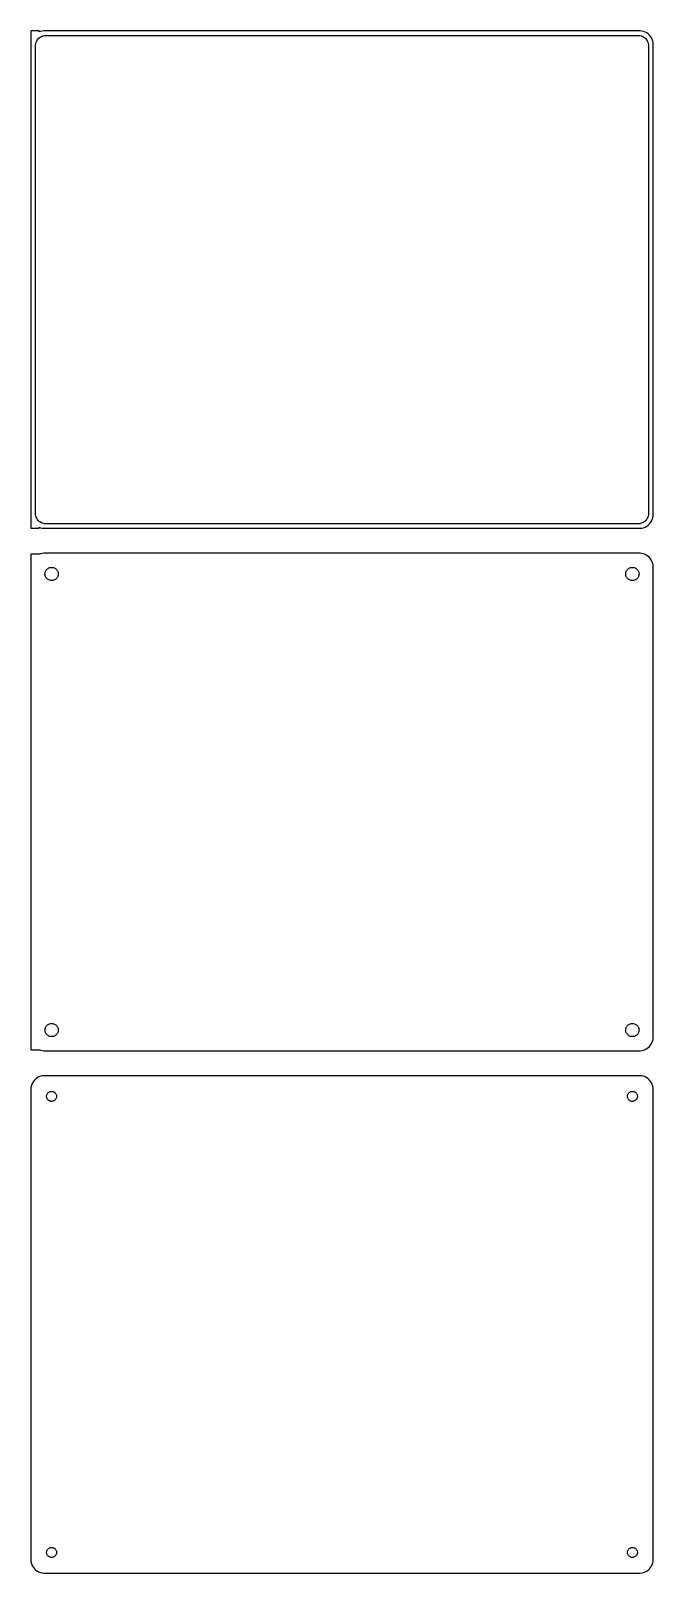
# Model space of a CAD drawing. Header units: metres. Extents: x -112 to 112, y 288 to 846.
import ezdxf

# ---------------------------------------------------------------- set-up
doc = ezdxf.new("R2010")
doc.units = ezdxf.units.M

msp = doc.modelspace()

# ---------------------------------------------------------------- linework, layer by layer
for p, q in [((-109.5, 845.99), (-112.5, 845.99)), ((-112.5, 845.99), (-112.5, 666.01)), ((-110.394, 842.366), (-110.133, 842.776)), ((-110.133, 842.776), (-109.823, 843.151)), ((-109.823, 843.151), (-109.469, 843.484)), ((-109.5, 845.575), (-109.5, 845.99)), ((-109.045, 845.755), (-109.5, 845.575)), ((-109.469, 843.484), (-109.075, 843.77)), ((-109.075, 843.77), (-108.649, 844.004)), ((-108.437, 845.911), (-109.045, 845.755)), ((-108.649, 844.004), (-108.197, 844.183)), ((-107.814, 845.99), (-108.437, 845.911)), ((-108.197, 844.183), (-107.726, 844.304)), ((107.814, 845.99), (-107.814, 845.99)), ((-107.726, 844.304), (-107.243, 844.365)), ((-107.243, 844.365), (107.243, 844.365)), ((107.243, 844.365), (107.726, 844.304)), ((107.726, 844.304), (108.197, 844.183)), ((108.437, 845.911), (107.814, 845.99)), ((108.197, 844.183), (108.649, 844.004)), ((109.045, 845.755), (108.437, 845.911)), ((108.649, 844.004), (109.075, 843.77)), ((109.629, 845.524), (109.045, 845.755)), ((109.075, 843.77), (109.469, 843.484)), ((109.469, 843.484), (109.823, 843.151)), ((110.179, 845.222), (109.629, 845.524)), ((109.823, 843.151), (110.133, 842.776)), ((110.133, 842.776), (110.394, 842.366)), ((110.687, 844.853), (110.179, 845.222)), ((111.145, 844.423), (110.687, 844.853)), ((111.545, 843.939), (111.145, 844.423)), ((111.882, 843.409), (111.545, 843.939)), ((112.149, 842.841), (111.882, 843.409)), ((112.343, 842.243), (112.149, 842.841)), ((-110.873, 840.5), (-110.842, 840.985)), ((-110.873, 671.5), (-110.873, 840.5)), ((-110.842, 840.985), (-110.751, 841.463)), ((-110.751, 841.463), (-110.601, 841.926)), ((-110.601, 841.926), (-110.394, 842.366)), ((110.394, 842.366), (110.601, 841.926)), ((110.601, 841.926), (110.751, 841.463)), ((110.751, 841.463), (110.842, 840.985)), ((110.842, 840.985), (110.873, 840.5)), ((110.873, 840.5), (110.873, 671.5)), ((112.461, 841.627), (112.343, 842.243)), ((112.5, 841), (112.461, 841.627)), ((112.5, 671), (112.5, 841)), ((-110.842, 671.015), (-110.873, 671.5)), ((-110.751, 670.537), (-110.842, 671.015)), ((-110.601, 670.074), (-110.751, 670.537)), ((-110.394, 669.634), (-110.601, 670.074)), ((-110.133, 669.224), (-110.394, 669.634)), ((110.394, 669.634), (110.133, 669.224)), ((110.601, 670.074), (110.394, 669.634)), ((110.751, 670.537), (110.601, 670.074)), ((110.842, 671.015), (110.751, 670.537)), ((110.873, 671.5), (110.842, 671.015)), ((112.149, 669.159), (112.343, 669.757)), ((112.343, 669.757), (112.461, 670.373)), ((112.461, 670.373), (112.5, 671)), ((-112.5, 666.01), (-109.5, 666.01)), ((-109.823, 668.849), (-110.133, 669.224)), ((-109.469, 668.516), (-109.823, 668.849)), ((-109.5, 666.425), (-109.045, 666.245)), ((-109.5, 666.01), (-109.5, 666.425)), ((-109.075, 668.23), (-109.469, 668.516)), ((-108.649, 667.996), (-109.075, 668.23)), ((-109.045, 666.245), (-108.437, 666.089)), ((-108.197, 667.817), (-108.649, 667.996)), ((-108.437, 666.089), (-107.814, 666.01)), ((-107.726, 667.696), (-108.197, 667.817)), ((-107.814, 666.01), (107.814, 666.01)), ((-107.243, 667.635), (-107.726, 667.696)), ((107.243, 667.635), (-107.243, 667.635)), ((107.726, 667.696), (107.243, 667.635)), ((108.197, 667.817), (107.726, 667.696)), ((107.814, 666.01), (108.437, 666.089)), ((108.649, 667.996), (108.197, 667.817)), ((108.437, 666.089), (109.045, 666.245)), ((109.075, 668.23), (108.649, 667.996)), ((109.045, 666.245), (109.629, 666.476)), ((109.469, 668.516), (109.075, 668.23)), ((109.823, 668.849), (109.469, 668.516)), ((109.629, 666.476), (110.179, 666.778)), ((110.133, 669.224), (109.823, 668.849)), ((110.179, 666.778), (110.687, 667.147)), ((110.687, 667.147), (111.145, 667.577)), ((111.145, 667.577), (111.545, 668.061)), ((111.545, 668.061), (111.882, 668.591)), ((111.882, 668.591), (112.149, 669.159)), ((-109.5, 656.615), (-112.5, 656.615)), ((-112.5, 656.615), (-112.5, 477.385)), ((-109.045, 656.755), (-109.5, 656.575)), ((-109.5, 656.575), (-109.5, 656.615)), ((-108.437, 656.911), (-109.045, 656.755)), ((-107.814, 656.99), (-108.437, 656.911)), ((107.814, 656.99), (-107.814, 656.99)), ((108.437, 656.911), (107.814, 656.99)), ((109.045, 656.755), (108.437, 656.911)), ((109.629, 656.524), (109.045, 656.755)), ((110.179, 656.222), (109.629, 656.524)), ((110.687, 655.853), (110.179, 656.222)), ((111.145, 655.423), (110.687, 655.853)), ((111.545, 654.939), (111.145, 655.423)), ((111.882, 654.409), (111.545, 654.939)), ((112.149, 653.841), (111.882, 654.409)), ((112.343, 653.243), (112.149, 653.841)), ((112.461, 652.627), (112.343, 653.243)), ((-107.4, 649.5), (-107.381, 649.801)), ((-107.381, 649.199), (-107.4, 649.5)), ((-107.381, 649.801), (-107.325, 650.097)), ((-107.325, 648.903), (-107.381, 649.199)), ((-107.325, 650.097), (-107.231, 650.383)), ((-107.231, 648.617), (-107.325, 648.903)), ((-107.231, 650.383), (-107.103, 650.656)), ((-107.103, 648.344), (-107.231, 648.617)), ((-107.103, 650.656), (-106.942, 650.911)), ((-106.942, 648.089), (-107.103, 648.344)), ((-106.942, 650.911), (-106.75, 651.143)), ((-106.75, 647.857), (-106.942, 648.089)), ((-106.75, 651.143), (-106.53, 651.349)), ((-106.53, 647.651), (-106.75, 647.857)), ((-106.53, 651.349), (-106.286, 651.526)), ((-106.286, 647.474), (-106.53, 647.651)), ((-106.286, 651.526), (-106.022, 651.672)), ((-106.022, 647.328), (-106.286, 647.474)), ((-106.022, 651.672), (-105.742, 651.783)), ((-105.742, 647.217), (-106.022, 647.328)), ((-105.742, 651.783), (-105.45, 651.857)), ((-105.45, 651.857), (-105.151, 651.895)), ((-105.151, 651.895), (-104.849, 651.895)), ((-104.849, 651.895), (-104.55, 651.857)), ((-104.55, 651.857), (-104.258, 651.783)), ((-104.258, 651.783), (-103.978, 651.672)), ((-103.978, 647.328), (-104.258, 647.217)), ((-103.978, 651.672), (-103.714, 651.526)), ((-103.714, 647.474), (-103.978, 647.328)), ((-103.714, 651.526), (-103.47, 651.349)), ((-103.47, 647.651), (-103.714, 647.474)), ((-103.47, 651.349), (-103.25, 651.143)), ((-103.25, 647.857), (-103.47, 647.651)), ((-103.25, 651.143), (-103.058, 650.911)), ((-103.058, 648.089), (-103.25, 647.857)), ((-103.058, 650.911), (-102.897, 650.656)), ((-102.897, 648.344), (-103.058, 648.089)), ((-102.897, 650.656), (-102.769, 650.383)), ((-102.769, 648.617), (-102.897, 648.344)), ((-102.769, 650.383), (-102.675, 650.097)), ((-102.675, 648.903), (-102.769, 648.617)), ((-102.675, 650.097), (-102.619, 649.801)), ((-102.619, 649.199), (-102.675, 648.903)), ((-102.619, 649.801), (-102.6, 649.5)), ((-102.6, 649.5), (-102.619, 649.199)), ((102.6, 649.5), (102.619, 649.801)), ((102.619, 649.199), (102.6, 649.5)), ((102.619, 649.801), (102.675, 650.097)), ((102.675, 648.903), (102.619, 649.199)), ((102.675, 650.097), (102.769, 650.383)), ((102.769, 648.617), (102.675, 648.903)), ((102.769, 650.383), (102.897, 650.656)), ((102.897, 648.344), (102.769, 648.617)), ((102.897, 650.656), (103.058, 650.911)), ((103.058, 648.089), (102.897, 648.344)), ((103.058, 650.911), (103.25, 651.143)), ((103.25, 647.857), (103.058, 648.089)), ((103.25, 651.143), (103.47, 651.349)), ((103.47, 647.651), (103.25, 647.857)), ((103.47, 651.349), (103.714, 651.526)), ((103.714, 647.474), (103.47, 647.651)), ((103.714, 651.526), (103.978, 651.672)), ((103.978, 647.328), (103.714, 647.474)), ((103.978, 651.672), (104.258, 651.783)), ((104.258, 647.217), (103.978, 647.328)), ((104.258, 651.783), (104.55, 651.857)), ((104.55, 651.857), (104.849, 651.895)), ((104.849, 651.895), (105.151, 651.895)), ((105.151, 651.895), (105.45, 651.857)), ((105.45, 651.857), (105.742, 651.783)), ((105.742, 651.783), (106.022, 651.672)), ((106.022, 647.328), (105.742, 647.217)), ((106.022, 651.672), (106.286, 651.526)), ((106.286, 647.474), (106.022, 647.328)), ((106.286, 651.526), (106.53, 651.349)), ((106.53, 647.651), (106.286, 647.474)), ((106.53, 651.349), (106.75, 651.143)), ((106.75, 647.857), (106.53, 647.651)), ((106.75, 651.143), (106.942, 650.911)), ((106.942, 648.089), (106.75, 647.857)), ((106.942, 650.911), (107.103, 650.656)), ((107.103, 648.344), (106.942, 648.089)), ((107.103, 650.656), (107.231, 650.383)), ((107.231, 648.617), (107.103, 648.344)), ((107.231, 650.383), (107.325, 650.097)), ((107.325, 648.903), (107.231, 648.617)), ((107.325, 650.097), (107.381, 649.801)), ((107.381, 649.199), (107.325, 648.903)), ((107.381, 649.801), (107.4, 649.5)), ((107.4, 649.5), (107.381, 649.199)), ((112.5, 652), (112.461, 652.627)), ((112.5, 482), (112.5, 652)), ((-105.45, 647.143), (-105.742, 647.217)), ((-105.151, 647.105), (-105.45, 647.143)), ((-104.849, 647.105), (-105.151, 647.105)), ((-104.55, 647.143), (-104.849, 647.105)), ((-104.258, 647.217), (-104.55, 647.143)), ((104.55, 647.143), (104.258, 647.217)), ((104.849, 647.105), (104.55, 647.143)), ((105.151, 647.105), (104.849, 647.105)), ((105.45, 647.143), (105.151, 647.105)), ((105.742, 647.217), (105.45, 647.143)), ((-107.231, 485.383), (-107.103, 485.656)), ((-107.103, 485.656), (-106.942, 485.911)), ((-106.942, 485.911), (-106.75, 486.143)), ((-106.75, 486.143), (-106.53, 486.349)), ((-106.53, 486.349), (-106.286, 486.526)), ((-106.286, 486.526), (-106.022, 486.672)), ((-106.022, 486.672), (-105.742, 486.783)), ((-105.742, 486.783), (-105.45, 486.857)), ((-105.45, 486.857), (-105.151, 486.895)), ((-105.151, 486.895), (-104.849, 486.895)), ((-104.849, 486.895), (-104.55, 486.857)), ((-104.55, 486.857), (-104.258, 486.783)), ((-104.258, 486.783), (-103.978, 486.672)), ((-103.978, 486.672), (-103.714, 486.526)), ((-103.714, 486.526), (-103.47, 486.349)), ((-103.47, 486.349), (-103.25, 486.143)), ((-103.25, 486.143), (-103.058, 485.911)), ((-103.058, 485.911), (-102.897, 485.656)), ((-102.897, 485.656), (-102.769, 485.383)), ((102.769, 485.383), (102.897, 485.656)), ((102.897, 485.656), (103.058, 485.911)), ((103.058, 485.911), (103.25, 486.143)), ((103.25, 486.143), (103.47, 486.349)), ((103.47, 486.349), (103.714, 486.526)), ((103.714, 486.526), (103.978, 486.672)), ((103.978, 486.672), (104.258, 486.783)), ((104.258, 486.783), (104.55, 486.857)), ((104.55, 486.857), (104.849, 486.895)), ((104.849, 486.895), (105.151, 486.895)), ((105.151, 486.895), (105.45, 486.857)), ((105.45, 486.857), (105.742, 486.783)), ((105.742, 486.783), (106.022, 486.672)), ((106.022, 486.672), (106.286, 486.526)), ((106.286, 486.526), (106.53, 486.349)), ((106.53, 486.349), (106.75, 486.143)), ((106.75, 486.143), (106.942, 485.911)), ((106.942, 485.911), (107.103, 485.656)), ((107.103, 485.656), (107.231, 485.383)), ((-107.4, 484.5), (-107.381, 484.801)), ((-107.381, 484.199), (-107.4, 484.5)), ((-107.381, 484.801), (-107.325, 485.097)), ((-107.325, 483.903), (-107.381, 484.199)), ((-107.325, 485.097), (-107.231, 485.383)), ((-107.231, 483.617), (-107.325, 483.903)), ((-107.103, 483.344), (-107.231, 483.617)), ((-106.942, 483.089), (-107.103, 483.344)), ((-106.75, 482.857), (-106.942, 483.089)), ((-106.53, 482.651), (-106.75, 482.857)), ((-106.286, 482.474), (-106.53, 482.651)), ((-106.022, 482.328), (-106.286, 482.474)), ((-105.742, 482.217), (-106.022, 482.328)), ((-105.45, 482.143), (-105.742, 482.217)), ((-105.151, 482.105), (-105.45, 482.143)), ((-104.849, 482.105), (-105.151, 482.105)), ((-104.55, 482.143), (-104.849, 482.105)), ((-104.258, 482.217), (-104.55, 482.143)), ((-103.978, 482.328), (-104.258, 482.217)), ((-103.714, 482.474), (-103.978, 482.328)), ((-103.47, 482.651), (-103.714, 482.474)), ((-103.25, 482.857), (-103.47, 482.651)), ((-103.058, 483.089), (-103.25, 482.857)), ((-102.897, 483.344), (-103.058, 483.089)), ((-102.769, 483.617), (-102.897, 483.344)), ((-102.769, 485.383), (-102.675, 485.097)), ((-102.675, 483.903), (-102.769, 483.617)), ((-102.675, 485.097), (-102.619, 484.801)), ((-102.619, 484.199), (-102.675, 483.903)), ((-102.619, 484.801), (-102.6, 484.5)), ((-102.6, 484.5), (-102.619, 484.199)), ((102.6, 484.5), (102.619, 484.801)), ((102.619, 484.199), (102.6, 484.5)), ((102.619, 484.801), (102.675, 485.097)), ((102.675, 483.903), (102.619, 484.199)), ((102.675, 485.097), (102.769, 485.383)), ((102.769, 483.617), (102.675, 483.903)), ((102.897, 483.344), (102.769, 483.617)), ((103.058, 483.089), (102.897, 483.344)), ((103.25, 482.857), (103.058, 483.089)), ((103.47, 482.651), (103.25, 482.857)), ((103.714, 482.474), (103.47, 482.651)), ((103.978, 482.328), (103.714, 482.474)), ((104.258, 482.217), (103.978, 482.328)), ((104.55, 482.143), (104.258, 482.217)), ((104.849, 482.105), (104.55, 482.143)), ((105.151, 482.105), (104.849, 482.105)), ((105.45, 482.143), (105.151, 482.105)), ((105.742, 482.217), (105.45, 482.143)), ((106.022, 482.328), (105.742, 482.217)), ((106.286, 482.474), (106.022, 482.328)), ((106.53, 482.651), (106.286, 482.474)), ((106.75, 482.857), (106.53, 482.651)), ((106.942, 483.089), (106.75, 482.857)), ((107.103, 483.344), (106.942, 483.089)), ((107.231, 483.617), (107.103, 483.344)), ((107.231, 485.383), (107.325, 485.097)), ((107.325, 483.903), (107.231, 483.617)), ((107.325, 485.097), (107.381, 484.801)), ((107.381, 484.199), (107.325, 483.903)), ((107.381, 484.801), (107.4, 484.5)), ((107.4, 484.5), (107.381, 484.199)), ((111.882, 479.591), (112.149, 480.159)), ((112.149, 480.159), (112.343, 480.757)), ((112.343, 480.757), (112.461, 481.373)), ((112.461, 481.373), (112.5, 482)), ((-112.5, 477.385), (-109.5, 477.385)), ((-109.5, 477.385), (-109.5, 477.425)), ((-109.5, 477.425), (-109.045, 477.245)), ((-109.045, 477.245), (-108.437, 477.089)), ((-108.437, 477.089), (-107.814, 477.01)), ((-107.814, 477.01), (107.814, 477.01)), ((107.814, 477.01), (108.437, 477.089)), ((108.437, 477.089), (109.045, 477.245)), ((109.045, 477.245), (109.629, 477.476)), ((109.629, 477.476), (110.179, 477.778)), ((110.179, 477.778), (110.687, 478.147)), ((110.687, 478.147), (111.145, 478.577)), ((111.145, 478.577), (111.545, 479.061)), ((111.545, 479.061), (111.882, 479.591)), ((-112.4, 463.944), (-112.5, 463.944)), ((-112.5, 463.944), (-112.5, 292.056)), ((-112.343, 464.243), (-112.4, 463.944)), ((-112.149, 464.841), (-112.343, 464.243)), ((-111.882, 465.409), (-112.149, 464.841)), ((-111.545, 465.939), (-111.882, 465.409)), ((-111.145, 466.423), (-111.545, 465.939)), ((-110.687, 466.853), (-111.145, 466.423)), ((-110.179, 467.222), (-110.687, 466.853)), ((-109.629, 467.524), (-110.179, 467.222)), ((-109.045, 467.755), (-109.629, 467.524)), ((-108.437, 467.911), (-109.045, 467.755)), ((-107.814, 467.99), (-108.437, 467.911)), ((107.814, 467.99), (-107.814, 467.99)), ((108.437, 467.911), (107.814, 467.99)), ((109.045, 467.755), (108.437, 467.911)), ((109.629, 467.524), (109.045, 467.755)), ((110.179, 467.222), (109.629, 467.524)), ((110.687, 466.853), (110.179, 467.222)), ((111.145, 466.423), (110.687, 466.853)), ((111.545, 465.939), (111.145, 466.423)), ((111.882, 465.409), (111.545, 465.939)), ((112.149, 464.841), (111.882, 465.409)), ((112.343, 464.243), (112.149, 464.841)), ((112.461, 463.627), (112.343, 464.243)), ((112.5, 463), (112.461, 463.627)), ((-106.8, 460.5), (-106.786, 460.726)), ((-106.786, 460.274), (-106.8, 460.5)), ((-106.786, 460.726), (-106.743, 460.948)), ((-106.743, 460.052), (-106.786, 460.274)), ((-106.743, 460.948), (-106.674, 461.163)), ((-106.674, 459.837), (-106.743, 460.052)), ((-106.674, 461.163), (-106.577, 461.367)), ((-106.577, 459.633), (-106.674, 459.837)), ((-106.577, 461.367), (-106.456, 461.558)), ((-106.456, 459.442), (-106.577, 459.633)), ((-106.456, 461.558), (-106.312, 461.732)), ((-106.312, 459.268), (-106.456, 459.442)), ((-106.312, 461.732), (-106.147, 461.887)), ((-106.147, 459.113), (-106.312, 459.268)), ((-106.147, 461.887), (-105.964, 462.02)), ((-105.964, 458.98), (-106.147, 459.113)), ((-105.964, 462.02), (-105.766, 462.129)), ((-105.766, 458.871), (-105.964, 458.98)), ((-105.766, 462.129), (-105.556, 462.212)), ((-105.556, 458.788), (-105.766, 458.871)), ((-105.556, 462.212), (-105.337, 462.268)), ((-105.337, 458.732), (-105.556, 458.788)), ((-105.337, 462.268), (-105.113, 462.296)), ((-105.113, 458.704), (-105.337, 458.732)), ((-105.113, 462.296), (-104.887, 462.296)), ((-104.887, 458.704), (-105.113, 458.704)), ((-104.887, 462.296), (-104.663, 462.268)), ((-104.663, 458.732), (-104.887, 458.704)), ((-104.663, 462.268), (-104.444, 462.212)), ((-104.444, 458.788), (-104.663, 458.732)), ((-104.444, 462.212), (-104.234, 462.129)), ((-104.234, 458.871), (-104.444, 458.788)), ((-104.234, 462.129), (-104.036, 462.02)), ((-104.036, 458.98), (-104.234, 458.871)), ((-104.036, 462.02), (-103.853, 461.887)), ((-103.853, 459.113), (-104.036, 458.98)), ((-103.853, 461.887), (-103.688, 461.732)), ((-103.688, 459.268), (-103.853, 459.113)), ((-103.688, 461.732), (-103.544, 461.558)), ((-103.544, 459.442), (-103.688, 459.268)), ((-103.544, 461.558), (-103.423, 461.367)), ((-103.423, 459.633), (-103.544, 459.442)), ((-103.423, 461.367), (-103.326, 461.163)), ((-103.326, 459.837), (-103.423, 459.633)), ((-103.326, 461.163), (-103.257, 460.948)), ((-103.257, 460.052), (-103.326, 459.837)), ((-103.257, 460.948), (-103.214, 460.726)), ((-103.214, 460.274), (-103.257, 460.052)), ((-103.214, 460.726), (-103.2, 460.5)), ((-103.2, 460.5), (-103.214, 460.274)), ((103.2, 460.5), (103.214, 460.726)), ((103.214, 460.274), (103.2, 460.5)), ((103.214, 460.726), (103.257, 460.948)), ((103.257, 460.052), (103.214, 460.274)), ((103.257, 460.948), (103.326, 461.163)), ((103.326, 459.837), (103.257, 460.052)), ((103.326, 461.163), (103.423, 461.367)), ((103.423, 459.633), (103.326, 459.837)), ((103.423, 461.367), (103.544, 461.558)), ((103.544, 459.442), (103.423, 459.633)), ((103.544, 461.558), (103.688, 461.732)), ((103.688, 459.268), (103.544, 459.442)), ((103.688, 461.732), (103.853, 461.887)), ((103.853, 459.113), (103.688, 459.268)), ((103.853, 461.887), (104.036, 462.02)), ((104.036, 458.98), (103.853, 459.113)), ((104.036, 462.02), (104.234, 462.129)), ((104.234, 458.871), (104.036, 458.98)), ((104.234, 462.129), (104.444, 462.212)), ((104.444, 458.788), (104.234, 458.871)), ((104.444, 462.212), (104.663, 462.268)), ((104.663, 458.732), (104.444, 458.788)), ((104.663, 462.268), (104.887, 462.296)), ((104.887, 458.704), (104.663, 458.732)), ((104.887, 462.296), (105.113, 462.296)), ((105.113, 458.704), (104.887, 458.704)), ((105.113, 462.296), (105.337, 462.268)), ((105.337, 458.732), (105.113, 458.704)), ((105.337, 462.268), (105.556, 462.212)), ((105.556, 458.788), (105.337, 458.732)), ((105.556, 462.212), (105.766, 462.129)), ((105.766, 458.871), (105.556, 458.788)), ((105.766, 462.129), (105.964, 462.02)), ((105.964, 458.98), (105.766, 458.871)), ((105.964, 462.02), (106.147, 461.887)), ((106.147, 459.113), (105.964, 458.98)), ((106.147, 461.887), (106.312, 461.732)), ((106.312, 459.268), (106.147, 459.113)), ((106.312, 461.732), (106.456, 461.558)), ((106.456, 459.442), (106.312, 459.268)), ((106.456, 461.558), (106.577, 461.367)), ((106.577, 459.633), (106.456, 459.442)), ((106.577, 461.367), (106.674, 461.163)), ((106.674, 459.837), (106.577, 459.633)), ((106.674, 461.163), (106.743, 460.948)), ((106.743, 460.052), (106.674, 459.837)), ((106.743, 460.948), (106.786, 460.726)), ((106.786, 460.274), (106.743, 460.052)), ((106.786, 460.726), (106.8, 460.5)), ((106.8, 460.5), (106.786, 460.274)), ((112.5, 293), (112.5, 463)), ((-106.786, 295.726), (-106.743, 295.948)), ((-106.743, 295.948), (-106.674, 296.163)), ((-106.674, 296.163), (-106.577, 296.367)), ((-106.577, 296.367), (-106.456, 296.558)), ((-106.456, 296.558), (-106.312, 296.732)), ((-106.312, 296.732), (-106.147, 296.887)), ((-106.147, 296.887), (-105.964, 297.02)), ((-105.964, 297.02), (-105.766, 297.129)), ((-105.766, 297.129), (-105.556, 297.212)), ((-105.556, 297.212), (-105.337, 297.268)), ((-105.337, 297.268), (-105.113, 297.296)), ((-105.113, 297.296), (-104.887, 297.296)), ((-104.887, 297.296), (-104.663, 297.268)), ((-104.663, 297.268), (-104.444, 297.212)), ((-104.444, 297.212), (-104.234, 297.129)), ((-104.234, 297.129), (-104.036, 297.02)), ((-104.036, 297.02), (-103.853, 296.887)), ((-103.853, 296.887), (-103.688, 296.732)), ((-103.688, 296.732), (-103.544, 296.558)), ((-103.544, 296.558), (-103.423, 296.367)), ((-103.423, 296.367), (-103.326, 296.163)), ((-103.326, 296.163), (-103.257, 295.948)), ((-103.257, 295.948), (-103.214, 295.726)), ((103.214, 295.726), (103.257, 295.948)), ((103.257, 295.948), (103.326, 296.163)), ((103.326, 296.163), (103.423, 296.367)), ((103.423, 296.367), (103.544, 296.558)), ((103.544, 296.558), (103.688, 296.732)), ((103.688, 296.732), (103.853, 296.887)), ((103.853, 296.887), (104.036, 297.02)), ((104.036, 297.02), (104.234, 297.129)), ((104.234, 297.129), (104.444, 297.212)), ((104.444, 297.212), (104.663, 297.268)), ((104.663, 297.268), (104.887, 297.296)), ((104.887, 297.296), (105.113, 297.296)), ((105.113, 297.296), (105.337, 297.268)), ((105.337, 297.268), (105.556, 297.212)), ((105.556, 297.212), (105.766, 297.129)), ((105.766, 297.129), (105.964, 297.02)), ((105.964, 297.02), (106.147, 296.887)), ((106.147, 296.887), (106.312, 296.732)), ((106.312, 296.732), (106.456, 296.558)), ((106.456, 296.558), (106.577, 296.367)), ((106.577, 296.367), (106.674, 296.163)), ((106.674, 296.163), (106.743, 295.948)), ((106.743, 295.948), (106.786, 295.726)), ((-112.5, 292.056), (-112.4, 292.056)), ((-112.4, 292.056), (-112.343, 291.757)), ((-112.343, 291.757), (-112.149, 291.159)), ((-112.149, 291.159), (-111.882, 290.591)), ((-111.882, 290.591), (-111.545, 290.061)), ((-106.8, 295.5), (-106.786, 295.726)), ((-106.786, 295.274), (-106.8, 295.5)), ((-106.743, 295.052), (-106.786, 295.274)), ((-106.674, 294.837), (-106.743, 295.052)), ((-106.577, 294.633), (-106.674, 294.837)), ((-106.456, 294.442), (-106.577, 294.633)), ((-106.312, 294.268), (-106.456, 294.442)), ((-106.147, 294.113), (-106.312, 294.268)), ((-105.964, 293.98), (-106.147, 294.113)), ((-105.766, 293.871), (-105.964, 293.98)), ((-105.556, 293.788), (-105.766, 293.871)), ((-105.337, 293.732), (-105.556, 293.788)), ((-105.113, 293.704), (-105.337, 293.732)), ((-104.887, 293.704), (-105.113, 293.704)), ((-104.663, 293.732), (-104.887, 293.704)), ((-104.444, 293.788), (-104.663, 293.732)), ((-104.234, 293.871), (-104.444, 293.788)), ((-104.036, 293.98), (-104.234, 293.871)), ((-103.853, 294.113), (-104.036, 293.98)), ((-103.688, 294.268), (-103.853, 294.113)), ((-103.544, 294.442), (-103.688, 294.268)), ((-103.423, 294.633), (-103.544, 294.442)), ((-103.326, 294.837), (-103.423, 294.633)), ((-103.257, 295.052), (-103.326, 294.837)), ((-103.214, 295.274), (-103.257, 295.052)), ((-103.214, 295.726), (-103.2, 295.5)), ((-103.2, 295.5), (-103.214, 295.274)), ((103.2, 295.5), (103.214, 295.726)), ((103.214, 295.274), (103.2, 295.5)), ((103.257, 295.052), (103.214, 295.274)), ((103.326, 294.837), (103.257, 295.052)), ((103.423, 294.633), (103.326, 294.837)), ((103.544, 294.442), (103.423, 294.633)), ((103.688, 294.268), (103.544, 294.442)), ((103.853, 294.113), (103.688, 294.268)), ((104.036, 293.98), (103.853, 294.113)), ((104.234, 293.871), (104.036, 293.98)), ((104.444, 293.788), (104.234, 293.871)), ((104.663, 293.732), (104.444, 293.788)), ((104.887, 293.704), (104.663, 293.732)), ((105.113, 293.704), (104.887, 293.704)), ((105.337, 293.732), (105.113, 293.704)), ((105.556, 293.788), (105.337, 293.732)), ((105.766, 293.871), (105.556, 293.788)), ((105.964, 293.98), (105.766, 293.871)), ((106.147, 294.113), (105.964, 293.98)), ((106.312, 294.268), (106.147, 294.113)), ((106.456, 294.442), (106.312, 294.268)), ((106.577, 294.633), (106.456, 294.442)), ((106.674, 294.837), (106.577, 294.633)), ((106.743, 295.052), (106.674, 294.837)), ((106.786, 295.274), (106.743, 295.052)), ((106.786, 295.726), (106.8, 295.5)), ((106.8, 295.5), (106.786, 295.274)), ((111.545, 290.061), (111.882, 290.591)), ((111.882, 290.591), (112.149, 291.159)), ((112.149, 291.159), (112.343, 291.757)), ((112.343, 291.757), (112.461, 292.373)), ((112.461, 292.373), (112.5, 293)), ((-111.545, 290.061), (-111.145, 289.577)), ((-111.145, 289.577), (-110.687, 289.147)), ((-110.687, 289.147), (-110.179, 288.778)), ((-110.179, 288.778), (-109.629, 288.476)), ((-109.629, 288.476), (-109.045, 288.245)), ((-109.045, 288.245), (-108.437, 288.089)), ((-108.437, 288.089), (-107.814, 288.01)), ((-107.814, 288.01), (107.814, 288.01)), ((107.814, 288.01), (108.437, 288.089)), ((108.437, 288.089), (109.045, 288.245)), ((109.045, 288.245), (109.629, 288.476)), ((109.629, 288.476), (110.179, 288.778)), ((110.179, 288.778), (110.687, 289.147)), ((110.687, 289.147), (111.145, 289.577)), ((111.145, 289.577), (111.545, 290.061))]:
    msp.add_line(p, q)

doc.saveas('drawing.dxf')
